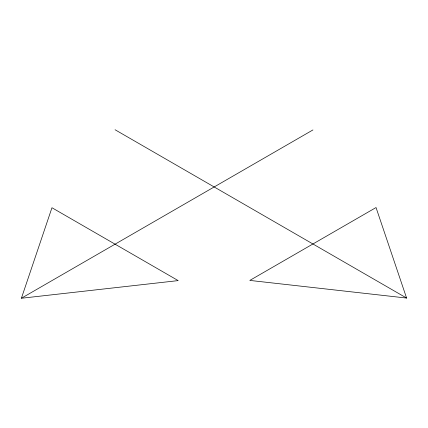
<?xml version="1.0" encoding="UTF-8"?>
<svg xmlns="http://www.w3.org/2000/svg" width="428" height="428" viewBox="0 0 428 428"><rect width="100%" height="100%" fill="white"/><g stroke="black" fill="none" stroke-linecap="round" stroke-linejoin="round"><path stroke-width="0.64" d="M21.4 298.252L51.959 207.735L178.182 280.608L21.4 298.252L312.932 129.941M406.6 298.059L249.818 280.415L376.041 207.543L406.6 298.059L115.068 129.748"/></g></svg>
